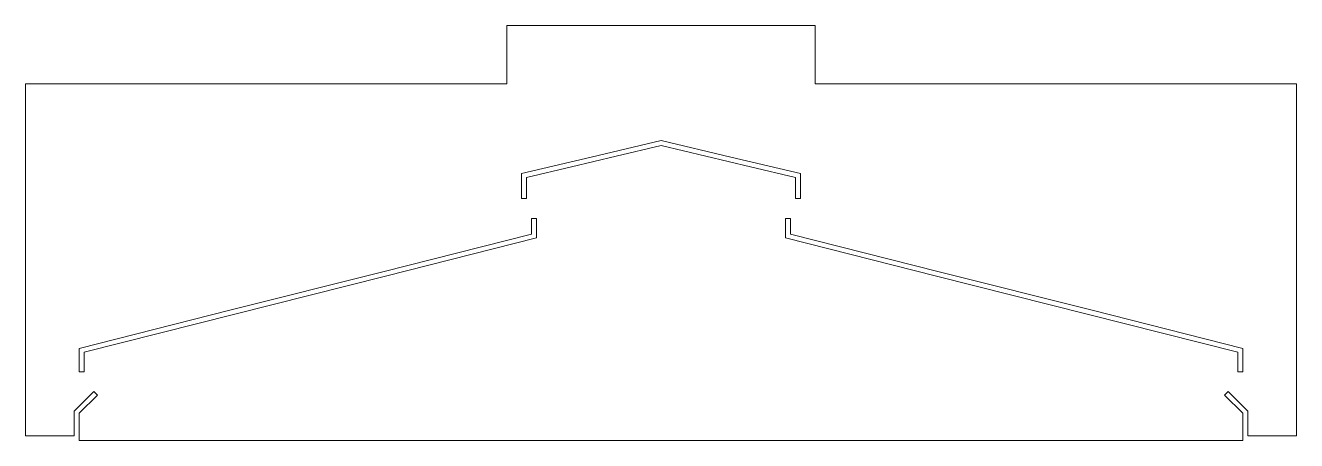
# Model space of a CAD drawing. Header units: millimetres. Extents: x -0.65 to 0.65, y -0.42 to 0.
import ezdxf

# ---------------------------------------------------------------- set-up
doc = ezdxf.new("R2010")
doc.units = ezdxf.units.MM
doc.layers.add('DIMENSION', color=162, linetype='Continuous', lineweight=15)

msp = doc.modelspace()

# ---------------------------------------------------------------- linework, layer by layer
at = {"layer": 'DIMENSION'}
for p, q in [((0.1575, 0), (-0.1575, 0)), ((-0.1575, 0), (-0.1575, -0.0597)), ((0.1575, -0.0597), (0.1575, 0)), ((-0.1575, -0.0597), (-0.65, -0.0597)), ((-0.65, -0.0597), (-0.65, -0.4197)), ((0.65, -0.0597), (0.1575, -0.0597)), ((0.65, -0.4197), (0.65, -0.0597)), ((-0.0713, -0.1346), (0, -0.1177)), ((0, -0.1228), (-0.0458, -0.1337)), ((0.0713, -0.1346), (0, -0.1177)), ((0, -0.1228), (0.0458, -0.1337)), ((-0.1425, -0.1516), (-0.0713, -0.1346)), ((-0.0458, -0.1337), (-0.0917, -0.1446)), ((0.0458, -0.1337), (0.0917, -0.1446)), ((0.1425, -0.1516), (0.0713, -0.1346)), ((-0.1425, -0.1516), (-0.1425, -0.1771)), ((-0.0917, -0.1446), (-0.1375, -0.1555)), ((-0.1375, -0.1771), (-0.1375, -0.1555)), ((0.0917, -0.1446), (0.1375, -0.1555)), ((0.1375, -0.1555), (0.1375, -0.1771)), ((0.1425, -0.1771), (0.1425, -0.1516)), ((-0.1425, -0.1771), (-0.1375, -0.1771)), ((0.1375, -0.1771), (0.1425, -0.1771)), ((-0.1324, -0.2135), (-0.1324, -0.1974)), ((-0.1324, -0.1974), (-0.1274, -0.1974)), ((-0.1274, -0.1974), (-0.1274, -0.2174)), ((0.1324, -0.1974), (0.1274, -0.1974)), ((0.1274, -0.1974), (0.1274, -0.2174)), ((0.1324, -0.2135), (0.1324, -0.1974)), ((-0.2844, -0.2519), (-0.1324, -0.2135)), ((-0.2816, -0.2564), (-0.1274, -0.2174)), ((0.2816, -0.2564), (0.1274, -0.2174)), ((0.2844, -0.2519), (0.1324, -0.2135)), ((-0.4408, -0.2914), (-0.2844, -0.2519)), ((-0.4358, -0.2953), (-0.2816, -0.2564)), ((0.4358, -0.2953), (0.2816, -0.2564)), ((0.4408, -0.2914), (0.2844, -0.2519)), ((-0.5949, -0.3304), (-0.4408, -0.2914)), ((-0.5899, -0.3343), (-0.4358, -0.2953)), ((0.5899, -0.3343), (0.4358, -0.2953)), ((0.5949, -0.3304), (0.4408, -0.2914)), ((-0.5949, -0.3543), (-0.5949, -0.3304)), ((-0.5899, -0.3343), (-0.5899, -0.3543)), ((0.5899, -0.3343), (0.5899, -0.3543)), ((0.5949, -0.3543), (0.5949, -0.3304)), ((-0.5899, -0.3543), (-0.5949, -0.3543)), ((0.5899, -0.3543), (0.5949, -0.3543)), ((-0.6, -0.3947), (-0.5799, -0.3745)), ((-0.5799, -0.3745), (-0.5763, -0.3781)), ((0.5763, -0.3781), (0.5799, -0.3745)), ((0.5799, -0.3745), (0.6, -0.3947)), ((-0.5763, -0.3781), (-0.595, -0.3967)), ((0.595, -0.3967), (0.5763, -0.3781)), ((-0.6, -0.4197), (-0.6, -0.3947)), ((-0.595, -0.3967), (-0.595, -0.4247)), ((0.595, -0.4247), (0.595, -0.3967)), ((0.6, -0.3947), (0.6, -0.4197)), ((-0.65, -0.4197), (-0.6, -0.4197)), ((-0.595, -0.4247), (0.595, -0.4247)), ((0.6, -0.4197), (0.65, -0.4197))]:
    msp.add_line(p, q, dxfattribs=at)

doc.saveas('drawing.dxf')
